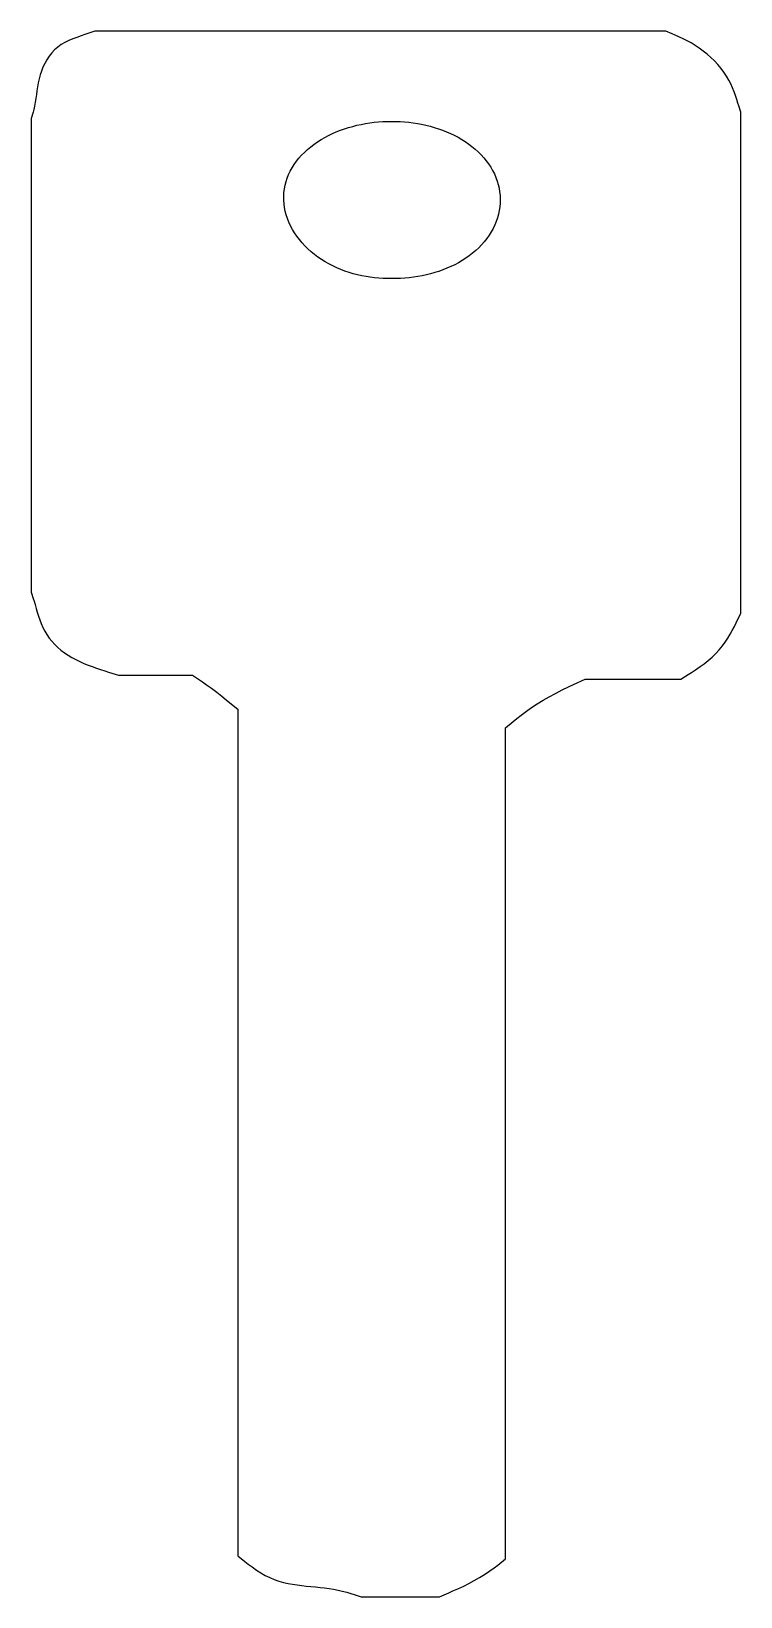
# Model space of a CAD drawing. Header units: metres. Extents: x 159.9 to 184.7, y 42.2 to 96.9.
import ezdxf

# ---------------------------------------------------------------- set-up
doc = ezdxf.new("R2010")
doc.units = ezdxf.units.M

msp = doc.modelspace()

# ---------------------------------------------------------------- linework, layer by layer
for points in [[(174.15, 42.239), (174.468, 42.375), (174.615, 42.439), (174.789, 42.518), (174.99, 42.612), (175.173, 42.703), (175.361, 42.804), (175.545, 42.91), (175.719, 43.016), (175.901, 43.141), (176.056, 43.251), (176.184, 43.346), (176.451, 43.561), (176.451, 72.606), (176.716, 72.825), (176.842, 72.925), (176.996, 73.045), (177.181, 73.183), (177.361, 73.309), (177.555, 73.438), (177.764, 73.567), (177.978, 73.69), (178.193, 73.807), (178.435, 73.929), (178.648, 74.033), (178.828, 74.118), (179.229, 74.3), (182.58, 74.3), (182.838, 74.464), (182.955, 74.54), (183.093, 74.632), (183.252, 74.741), (183.393, 74.845), (183.535, 74.957), (183.672, 75.076), (183.8, 75.2), (183.92, 75.331), (184.03, 75.465), (184.129, 75.6), (184.219, 75.739), (184.3, 75.876), (184.373, 76.008), (184.447, 76.15), (184.508, 76.273), (184.559, 76.375), (184.669, 76.597), (184.669, 94.119), (184.601, 94.338), (184.57, 94.439), (184.532, 94.559), (184.486, 94.7), (184.44, 94.83), (184.387, 94.966), (184.325, 95.105), (184.254, 95.242), (184.173, 95.38), (184.082, 95.516), (183.981, 95.65), (183.871, 95.781), (183.752, 95.908), (183.627, 96.029), (183.496, 96.145), (183.36, 96.255), (183.22, 96.357), (183.079, 96.451), (182.936, 96.537), (182.795, 96.615), (182.659, 96.685), (182.511, 96.753), (182.385, 96.808), (182.28, 96.853), (182.051, 96.945), (162.101, 96.945), (161.86, 96.865), (161.749, 96.829), (161.619, 96.786), (161.468, 96.733), (161.332, 96.681), (161.194, 96.622), (161.059, 96.554), (160.931, 96.478), (160.81, 96.392), (160.697, 96.295), (160.595, 96.189), (160.503, 96.073), (160.422, 95.951), (160.35, 95.822), (160.288, 95.69), (160.235, 95.555), (160.191, 95.418), (160.155, 95.281), (160.125, 95.143), (160.1, 95.005), (160.078, 94.869), (160.059, 94.733), (160.04, 94.6), (160.021, 94.472), (159.993, 94.334), (159.968, 94.216), (159.945, 94.117), (159.883, 93.903), (159.883, 77.34), (159.95, 77.126), (159.979, 77.027), (160.012, 76.909), (160.053, 76.771), (160.089, 76.643), (160.13, 76.511), (160.176, 76.377), (160.227, 76.245), (160.285, 76.114), (160.352, 75.986), (160.426, 75.862), (160.509, 75.742), (160.601, 75.628), (160.699, 75.518), (160.805, 75.415), (160.919, 75.318), (161.039, 75.226), (161.166, 75.14), (161.297, 75.06), (161.434, 74.986), (161.576, 74.918), (161.72, 74.855), (161.866, 74.797), (162.014, 74.742), (162.16, 74.692), (162.301, 74.646), (162.453, 74.596), (162.584, 74.554), (162.693, 74.519), (162.93, 74.441), (165.52, 74.441), (165.861, 74.212), (166.009, 74.107), (166.178, 73.985), (166.366, 73.847), (166.541, 73.71), (166.694, 73.587), (166.823, 73.482), (167.095, 73.253), (167.095, 43.671), (167.344, 43.468), (167.459, 43.38), (167.596, 43.278), (167.756, 43.165), (167.904, 43.072), (168.059, 42.985), (168.217, 42.907), (168.374, 42.841), (168.534, 42.785), (168.693, 42.739), (168.853, 42.703), (169.013, 42.673), (169.172, 42.649), (169.332, 42.628), (169.492, 42.609), (169.651, 42.594), (169.811, 42.579), (169.97, 42.563), (170.129, 42.544), (170.287, 42.522), (170.445, 42.496), (170.6, 42.467), (170.748, 42.434), (170.907, 42.392), (171.044, 42.353), (171.159, 42.319), (171.407, 42.239)], [(173.834, 88.471), (173.687, 88.435), (173.538, 88.403), (173.389, 88.376), (173.239, 88.353), (173.089, 88.335), (172.938, 88.32), (172.786, 88.31), (172.635, 88.303), (172.483, 88.301), (172.332, 88.303), (172.18, 88.308), (172.029, 88.318), (171.878, 88.333), (171.727, 88.352), (171.577, 88.375), (171.427, 88.403), (171.279, 88.436), (171.131, 88.474), (170.985, 88.517), (170.84, 88.566), (170.697, 88.62), (170.557, 88.679), (170.418, 88.744), (170.283, 88.814), (170.15, 88.889), (170.021, 88.97), (169.896, 89.056), (169.775, 89.147), (169.659, 89.243), (169.548, 89.343), (169.442, 89.447), (169.342, 89.556), (169.248, 89.668), (169.161, 89.783), (169.081, 89.902), (169.007, 90.023), (168.941, 90.147), (168.883, 90.272), (168.832, 90.399), (168.79, 90.528), (168.756, 90.657), (168.73, 90.787), (168.712, 90.917), (168.703, 91.048), (168.702, 91.178), (168.71, 91.307), (168.726, 91.436), (168.751, 91.564), (168.784, 91.69), (168.825, 91.814), (168.874, 91.937), (168.932, 92.057), (168.997, 92.174), (169.069, 92.289), (169.149, 92.401), (169.235, 92.509), (169.329, 92.614), (169.428, 92.715), (169.533, 92.812), (169.644, 92.905), (169.76, 92.994), (169.88, 93.078), (170.005, 93.158), (170.134, 93.232), (170.267, 93.303), (170.402, 93.368), (170.54, 93.429), (170.681, 93.484), (170.824, 93.535), (170.968, 93.582), (171.115, 93.623), (171.262, 93.66), (171.411, 93.693), (171.56, 93.721), (171.71, 93.744), (171.861, 93.764), (172.012, 93.779), (172.163, 93.789), (172.314, 93.796), (172.466, 93.798), (172.617, 93.796), (172.769, 93.79), (172.92, 93.78), (173.071, 93.765), (173.221, 93.746), (173.371, 93.723), (173.52, 93.696), (173.668, 93.664), (173.815, 93.628), (173.961, 93.587), (174.105, 93.541), (174.247, 93.491), (174.387, 93.436), (174.525, 93.376), (174.66, 93.311), (174.792, 93.242), (174.92, 93.168), (175.044, 93.089), (175.165, 93.006), (175.28, 92.919), (175.391, 92.827), (175.497, 92.731), (175.597, 92.63), (175.691, 92.527), (175.778, 92.419), (175.86, 92.308), (175.934, 92.194), (176.001, 92.077), (176.061, 91.958), (176.114, 91.836), (176.159, 91.712), (176.196, 91.587), (176.226, 91.46), (176.247, 91.332), (176.26, 91.203), (176.265, 91.073), (176.262, 90.943), (176.251, 90.814), (176.232, 90.684), (176.205, 90.555), (176.17, 90.428), (176.127, 90.302), (176.076, 90.177), (176.017, 90.055), (175.951, 89.935), (175.878, 89.817), (175.798, 89.703), (175.711, 89.592), (175.617, 89.485), (175.518, 89.382), (175.413, 89.283), (175.302, 89.188), (175.186, 89.098), (175.066, 89.013), (174.941, 88.933), (174.813, 88.857), (174.681, 88.787), (174.546, 88.722), (174.407, 88.662), (174.267, 88.607), (174.124, 88.556), (173.98, 88.511)]]:
    msp.add_lwpolyline(points, close=True)

doc.saveas('drawing.dxf')
